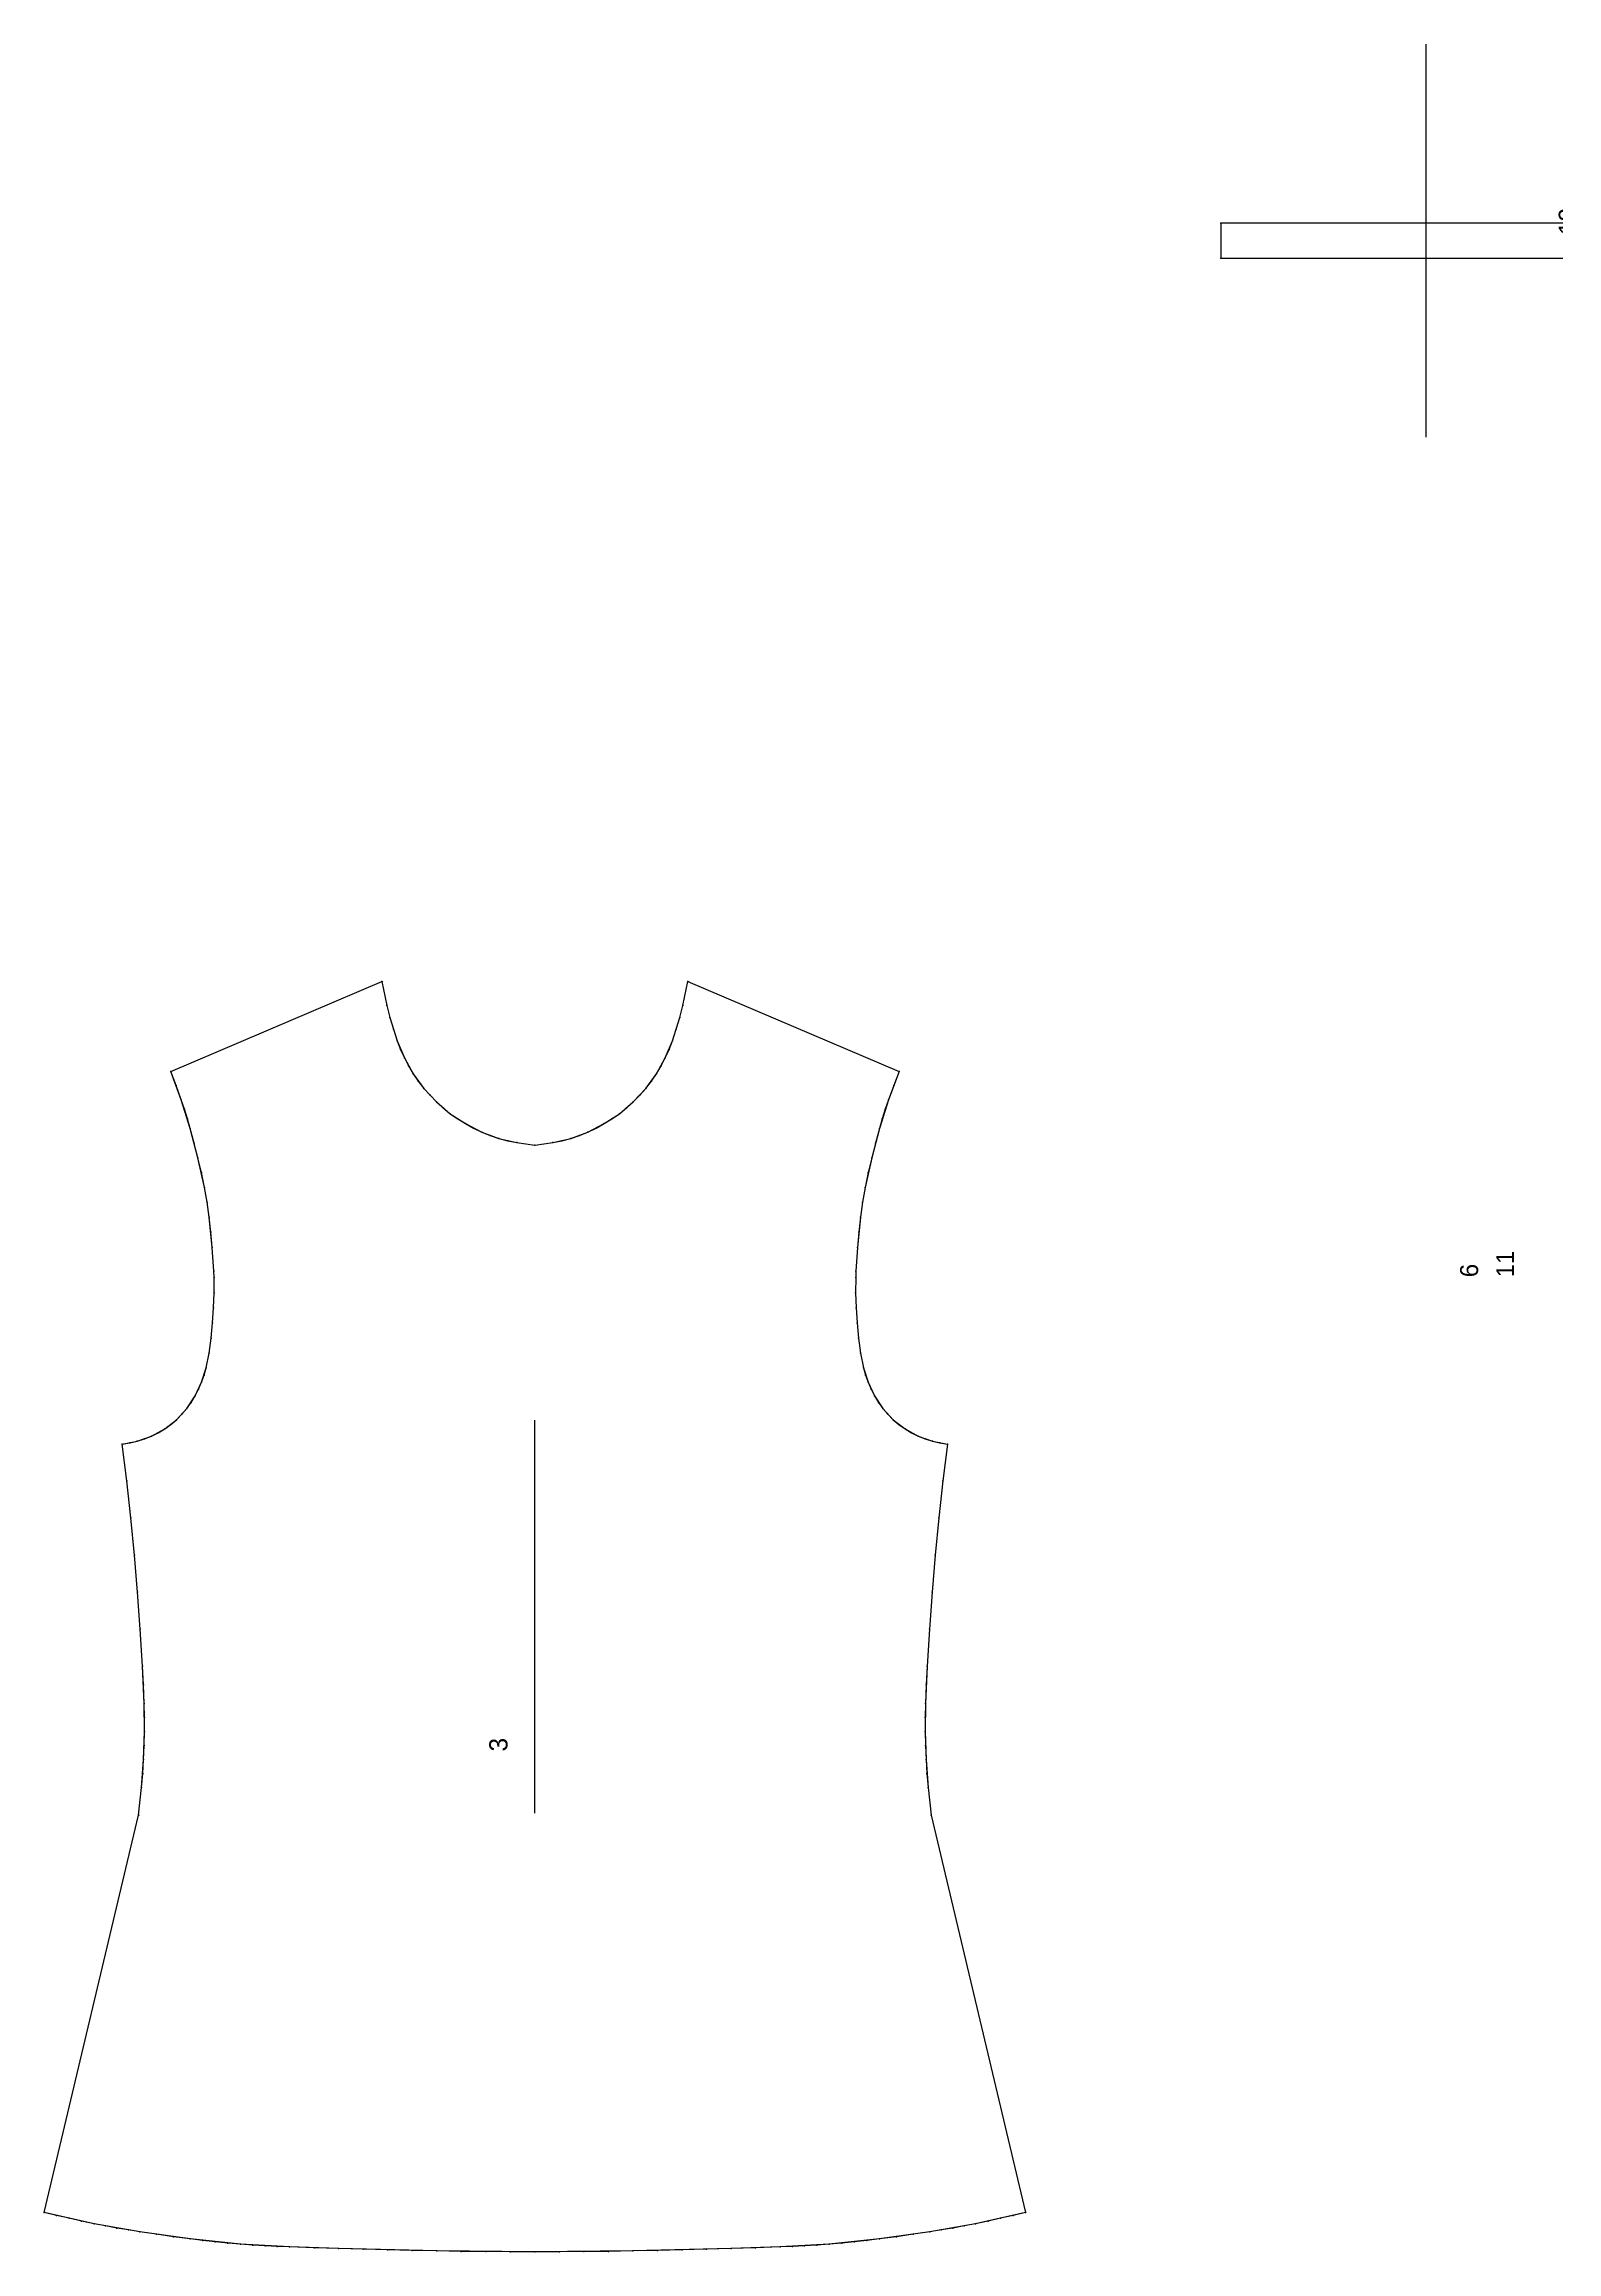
# Model space of a CAD drawing. Extents: x -807 to 1149, y 0 to 1843.
# Drawn here: x -442 to 251, y 831 to 1843 of the extents above; entities that cross this region are included whole.
import ezdxf

# ---------------------------------------------------------------- set-up
doc = ezdxf.new("R2010")
doc.units = 0

# ---------------------------------------------------------------- blocks, each defined once
blk = doc.blocks.new('3_M')
at = {"layer": '1'}
blk.add_lwpolyline([(-217.117203, 1338.342896), (-208.835648, 1339.539307), (-200.697159, 1341.490234), (-192.841812, 1344.364746), (-185.437576, 1348.263916), (-178.415298, 1352.814575), (-172.038361, 1358.229004), (-166.357452, 1364.372925), (-161.387177, 1371.103027), (-157.384369, 1378.450439), (-154.153229, 1386.169556), (-152.342682, 1391.491699), (-150.763092, 1396.884277), (-149.387787, 1402.335327), (-147.117157, 1413.342896), (-50.382721, 1372.182861), (-55.188309, 1359.184082), (-59.371475, 1345.970703), (-62.85817, 1332.558105), (-65.922562, 1319.04126), (-67.114075, 1312.216797), (-68.083069, 1305.356567), (-69.36792, 1291.557129), (-70.110779, 1280.712891), (-70.225342, 1277.723389), (-70.240356, 1270.797241), (-70.012634, 1263.874023), (-69.601547, 1256.955688), (-68.93071, 1250.060547), (-68.035446, 1243.171387), (-66.645004, 1236.394165), (-64.539597, 1229.781494), (-61.640732, 1223.519287), (-57.796677, 1217.747314), (-53.113205, 1212.657593), (-47.636505, 1208.439453), (-41.54776, 1205.142944), (-35.110443, 1202.82666), (-28.229156, 1201.500977), (-30.268036, 1184.577148), (-32.111603, 1167.635498), (-33.763504, 1150.670898), (-35.192825, 1133.690918), (-36.424881, 1116.690186), (-37.466797, 1099.680908), (-38.221497, 1082.650879), (-38.378113, 1069.836426), (-37.991928, 1057.027344), (-37.08812, 1044.243896), (-35.72905, 1031.500977), (7.532242, 849.591797), (-15.374557, 844.353149), (-36.28978, 840.714233), (-59.287582, 837.418335), (-82.388657, 834.985535), (-104.811386, 833.739136), (-127.275742, 833.050659), (-172.189743, 831.88855), (-217.116989, 831.500366), (-262.04425, 831.88855), (-306.958252, 833.050537), (-329.422607, 833.739014), (-351.845337, 834.985352), (-374.946411, 837.418213), (-397.944214, 840.714111), (-418.859436, 844.353027), (-441.766235, 849.591675), (-398.505066, 1031.500854), (-397.145996, 1044.243774), (-396.242188, 1057.027222), (-395.856018, 1069.836304), (-396.012634, 1082.650757), (-396.767456, 1099.680786), (-397.809387, 1116.690308), (-399.041443, 1133.69104), (-400.470764, 1150.671021), (-402.122711, 1167.63562), (-403.966278, 1184.577271), (-406.005157, 1201.501099), (-399.123871, 1202.826782), (-392.686432, 1205.142822), (-386.597687, 1208.439575), (-381.121033, 1212.657349), (-376.437561, 1217.747314), (-372.593506, 1223.519287), (-369.694641, 1229.781494), (-367.589233, 1236.393921), (-366.198792, 1243.171387), (-365.303528, 1250.060547), (-364.632812, 1256.955444), (-364.221741, 1263.874023), (-363.994019, 1270.796997), (-364.009033, 1277.723389), (-364.123596, 1280.712891), (-364.866455, 1291.557129), (-366.151306, 1305.356323), (-367.1203, 1312.216797), (-368.311829, 1319.04126), (-371.376221, 1332.558105), (-374.862915, 1345.970215), (-379.046082, 1359.184082), (-383.851715, 1372.182617), (-287.117157, 1413.342896), (-284.846649, 1402.335327), (-283.471344, 1396.884277), (-281.891754, 1391.491699), (-280.081207, 1386.169556), (-276.850067, 1378.450439), (-272.84726, 1371.103027), (-267.876984, 1364.372925), (-262.196075, 1358.229004), (-255.819107, 1352.814575), (-248.796829, 1348.263916), (-241.392593, 1344.364746), (-233.537247, 1341.490234), (-225.398758, 1339.539307)], close=True, dxfattribs=at)
at = {"layer": '14'}
blk.add_lwpolyline([(-217.117203, 1338.342896), (-208.835648, 1339.539307), (-200.697159, 1341.490234), (-192.841812, 1344.364746), (-185.437576, 1348.263916), (-178.415298, 1352.814575), (-172.038361, 1358.229004), (-166.357452, 1364.372925), (-161.387177, 1371.103027), (-157.384369, 1378.450439), (-154.153229, 1386.169556), (-152.342682, 1391.491699), (-150.763092, 1396.884277), (-149.387787, 1402.335327), (-147.117157, 1413.342896), (-50.382721, 1372.182861), (-55.188309, 1359.184082), (-59.371475, 1345.970703), (-62.85817, 1332.558105), (-65.922562, 1319.04126), (-67.114075, 1312.216797), (-68.083069, 1305.356567), (-69.36792, 1291.557129), (-70.110779, 1280.712891), (-70.225342, 1277.723389), (-70.240356, 1270.797241), (-70.012634, 1263.874023), (-69.601547, 1256.955688), (-68.93071, 1250.060547), (-68.035446, 1243.171387), (-66.645004, 1236.394165), (-64.539597, 1229.781494), (-61.640732, 1223.519287), (-57.796677, 1217.747314), (-53.113205, 1212.657593), (-47.636505, 1208.439453), (-41.54776, 1205.142944), (-35.110443, 1202.82666), (-28.229156, 1201.500977), (-30.268036, 1184.577148), (-32.111603, 1167.635498), (-33.763504, 1150.670898), (-35.192825, 1133.690918), (-36.424881, 1116.690186), (-37.466797, 1099.680908), (-38.221497, 1082.650879), (-38.378113, 1069.836426), (-37.991928, 1057.027344), (-37.08812, 1044.243896), (-35.72905, 1031.500977), (7.532242, 849.591797), (-15.374557, 844.353149), (-36.28978, 840.714233), (-59.287582, 837.418335), (-82.388657, 834.985535), (-104.811386, 833.739136), (-127.275742, 833.050659), (-172.189743, 831.88855), (-217.116989, 831.500366), (-262.04425, 831.88855), (-306.958252, 833.050537), (-329.422607, 833.739014), (-351.845337, 834.985352), (-374.946411, 837.418213), (-397.944214, 840.714111), (-418.859436, 844.353027), (-441.766235, 849.591675), (-398.505066, 1031.500854), (-397.145996, 1044.243774), (-396.242188, 1057.027222), (-395.856018, 1069.836304), (-396.012634, 1082.650757), (-396.767456, 1099.680786), (-397.809387, 1116.690308), (-399.041443, 1133.69104), (-400.470764, 1150.671021), (-402.122711, 1167.63562), (-403.966278, 1184.577271), (-406.005157, 1201.501099), (-399.123871, 1202.826782), (-392.686432, 1205.142822), (-386.597687, 1208.439575), (-381.121033, 1212.657349), (-376.437561, 1217.747314), (-372.593506, 1223.519287), (-369.694641, 1229.781494), (-367.589233, 1236.393921), (-366.198792, 1243.171387), (-365.303528, 1250.060547), (-364.632812, 1256.955444), (-364.221741, 1263.874023), (-363.994019, 1270.796997), (-364.009033, 1277.723389), (-364.123596, 1280.712891), (-364.866455, 1291.557129), (-366.151306, 1305.356323), (-367.1203, 1312.216797), (-368.311829, 1319.04126), (-371.376221, 1332.558105), (-374.862915, 1345.970215), (-379.046082, 1359.184082), (-383.851715, 1372.182617), (-287.117157, 1413.342896), (-284.846649, 1402.335327), (-283.471344, 1396.884277), (-281.891754, 1391.491699), (-280.081207, 1386.169556), (-276.850067, 1378.450439), (-272.84726, 1371.103027), (-267.876984, 1364.372925), (-262.196075, 1358.229004), (-255.819107, 1352.814575), (-248.796829, 1348.263916), (-241.392593, 1344.364746), (-233.537247, 1341.490234), (-225.398758, 1339.539307)], close=True, dxfattribs=at)
at = {"layer": '2'}
for p in [(-287.117157, 1413.342896), (-287.117157, 1413.342896), (-287.117157, 1413.342896), (-147.117157, 1413.342896), (-147.117157, 1413.342896), (-147.117157, 1413.342896), (-383.851715, 1372.182617), (-383.851715, 1372.182617), (-383.851715, 1372.182617), (-50.382721, 1372.182861), (-50.382721, 1372.182861), (-50.382721, 1372.182861), (-217.117203, 1338.342896), (-217.117203, 1338.342896), (-217.117203, 1338.342896), (-406.005157, 1201.501099), (-406.005157, 1201.501099), (-406.005157, 1201.501099), (-28.229156, 1201.500977), (-28.229156, 1201.500977), (-28.229156, 1201.500977), (-398.505066, 1031.500854), (-398.505066, 1031.500854), (-398.505066, 1031.500854), (-35.72905, 1031.500977), (-35.72905, 1031.500977), (-35.72905, 1031.500977), (-441.766235, 849.591675), (-441.766235, 849.591675), (-441.766235, 849.591675), (7.532242, 849.591797), (7.532242, 849.591797), (7.532242, 849.591797), (-217.11705, 831.500366), (-217.116989, 831.500366), (-217.116989, 831.500366)]:
    blk.add_point(p, dxfattribs=at)
at = {"layer": '3'}
for p in [(-284.846649, 1402.335327), (-284.846649, 1402.335327), (-284.846649, 1402.335327), (-283.471344, 1396.884277), (-283.471344, 1396.884277), (-283.471344, 1396.884277), (-150.763092, 1396.884277), (-150.763092, 1396.884277), (-150.763092, 1396.884277), (-149.387787, 1402.335327), (-149.387787, 1402.335327), (-149.387787, 1402.335327), (-281.891754, 1391.491699), (-281.891754, 1391.491699), (-281.891754, 1391.491699), (-280.081207, 1386.169556), (-280.081207, 1386.169556), (-280.081207, 1386.169556), (-154.153229, 1386.169556), (-154.153229, 1386.169556), (-154.153229, 1386.169556), (-152.342682, 1391.491699), (-152.342682, 1391.491699), (-152.342682, 1391.491699), (-278.550964, 1382.275146), (-276.850067, 1378.450439), (-276.850067, 1378.450439), (-276.850067, 1378.450439), (-157.384369, 1378.450439), (-157.384369, 1378.450439), (-157.384369, 1378.450439), (-155.683472, 1382.275269), (-381.403473, 1365.699829), (-274.963501, 1374.712158), (-272.84726, 1371.103027), (-272.84726, 1371.103027), (-272.84726, 1371.103027), (-270.470093, 1367.6604), (-163.764343, 1367.6604), (-161.387177, 1371.103027), (-161.387177, 1371.103027), (-161.387177, 1371.103027), (-159.27092, 1374.712158), (-52.830933, 1365.699951), (-379.046082, 1359.184082), (-379.046082, 1359.184082), (-379.046082, 1359.184082), (-267.876984, 1364.372925), (-267.876984, 1364.372925), (-267.876984, 1364.372925), (-265.11908, 1361.223877), (-262.196075, 1358.229004), (-262.196075, 1358.229004), (-262.196075, 1358.229004), (-259.097473, 1355.414062), (-175.136948, 1355.414062), (-172.038361, 1358.229004), (-172.038361, 1358.229004), (-172.038361, 1358.229004), (-169.115356, 1361.223877), (-166.357452, 1364.372925), (-166.357452, 1364.372925), (-166.357452, 1364.372925), (-55.188309, 1359.184082), (-55.188309, 1359.184082), (-55.188309, 1359.184082), (-377.565704, 1354.806396), (-376.170288, 1350.402344), (-374.862915, 1345.970215), (-374.862915, 1345.970215), (-374.862915, 1345.970215), (-255.819107, 1352.814575), (-255.819107, 1352.814575), (-255.819107, 1352.814575), (-252.368988, 1350.449463), (-248.796829, 1348.263916), (-248.796829, 1348.263916), (-248.796829, 1348.263916), (-245.145401, 1346.212036), (-189.08902, 1346.212036), (-185.437576, 1348.263916), (-185.437576, 1348.263916), (-185.437576, 1348.263916), (-181.865417, 1350.449463), (-178.415298, 1352.814575), (-178.415298, 1352.814575), (-178.415298, 1352.814575), (-59.371475, 1345.970703), (-59.371475, 1345.970703), (-59.371475, 1345.970703), (-58.064148, 1350.402588), (-56.668686, 1354.806641), (-373.059692, 1339.28064), (-241.392593, 1344.364746), (-241.392593, 1344.364746), (-241.392593, 1344.364746), (-237.514801, 1342.798096), (-233.537247, 1341.490234), (-233.537247, 1341.490234), (-233.537247, 1341.490234), (-229.492813, 1340.404053), (-225.398758, 1339.539307), (-225.398758, 1339.539307), (-225.398758, 1339.539307), (-208.835648, 1339.539307), (-208.835648, 1339.539307), (-208.835648, 1339.539307), (-204.741592, 1340.404053), (-200.697159, 1341.490234), (-200.697159, 1341.490234), (-200.697159, 1341.490234), (-196.719604, 1342.798096), (-192.841812, 1344.364746), (-192.841812, 1344.364746), (-192.841812, 1344.364746), (-61.174713, 1339.280884), (-371.376221, 1332.558105), (-371.376221, 1332.558105), (-371.376221, 1332.558105), (-369.761353, 1325.817017), (-64.473068, 1325.817139), (-62.85817, 1332.558105), (-62.85817, 1332.558105), (-62.85817, 1332.558105), (-368.311829, 1319.04126), (-368.311829, 1319.04126), (-368.311829, 1319.04126), (-65.922562, 1319.04126), (-65.922562, 1319.04126), (-65.922562, 1319.04126), (-367.1203, 1312.216797), (-367.1203, 1312.216797), (-367.1203, 1312.216797), (-366.151306, 1305.356323), (-366.151306, 1305.356323), (-366.151306, 1305.356323), (-68.083069, 1305.356567), (-68.083069, 1305.356567), (-68.083069, 1305.356567), (-67.114075, 1312.216797), (-67.114075, 1312.216797), (-67.114075, 1312.216797), (-365.434875, 1298.464722), (-68.7995, 1298.464966), (-364.866455, 1291.557129), (-364.866455, 1291.557129), (-364.866455, 1291.557129), (-69.36792, 1291.557129), (-69.36792, 1291.557129), (-69.36792, 1291.557129), (-364.123596, 1280.712891), (-364.123596, 1280.712891), (-364.123596, 1280.712891), (-364.009033, 1277.723389), (-364.009033, 1277.723389), (-364.009033, 1277.723389), (-70.225342, 1277.723389), (-70.225342, 1277.723389), (-70.225342, 1277.723389), (-70.110779, 1280.712891), (-70.110779, 1280.712891), (-70.110779, 1280.712891), (-363.994019, 1270.796997), (-363.994019, 1270.796997), (-363.994019, 1270.796997), (-70.240356, 1270.797241), (-70.240356, 1270.797241), (-70.240356, 1270.797241), (-364.632812, 1256.955444), (-364.632812, 1256.955444), (-364.632812, 1256.955444), (-364.221741, 1263.874023), (-364.221741, 1263.874023), (-364.221741, 1263.874023), (-70.012634, 1263.874023), (-70.012634, 1263.874023), (-70.012634, 1263.874023), (-69.601547, 1256.955688), (-69.601547, 1256.955688), (-69.601547, 1256.955688), (-365.303528, 1250.060547), (-365.303528, 1250.060547), (-365.303528, 1250.060547), (-68.93071, 1250.060547), (-68.93071, 1250.060547), (-68.93071, 1250.060547), (-367.589233, 1236.393921), (-367.589233, 1236.393921), (-367.589233, 1236.393921), (-366.198792, 1243.171387), (-366.198792, 1243.171387), (-366.198792, 1243.171387), (-68.035446, 1243.171387), (-68.035446, 1243.171387), (-68.035446, 1243.171387), (-66.645004, 1236.394165), (-66.645004, 1236.394165), (-66.645004, 1236.394165), (-371.033722, 1226.598267), (-369.694641, 1229.781494), (-369.694641, 1229.781494), (-369.694641, 1229.781494), (-368.546814, 1233.057861), (-65.687393, 1233.058105), (-64.539597, 1229.781494), (-64.539597, 1229.781494), (-64.539597, 1229.781494), (-63.2005, 1226.598389), (-378.675659, 1215.105713), (-376.437561, 1217.747314), (-376.437561, 1217.747314), (-376.437561, 1217.747314), (-374.401947, 1220.558838), (-372.593506, 1223.519287), (-372.593506, 1223.519287), (-372.593506, 1223.519287), (-61.640732, 1223.519287), (-61.640732, 1223.519287), (-61.640732, 1223.519287), (-59.832291, 1220.55896), (-57.796677, 1217.747314), (-57.796677, 1217.747314), (-57.796677, 1217.747314), (-55.558533, 1215.105957), (-395.860107, 1203.85022), (-392.686432, 1205.142822), (-392.686432, 1205.142822), (-392.686432, 1205.142822), (-389.579224, 1206.677612), (-386.597687, 1208.439575), (-386.597687, 1208.439575), (-386.597687, 1208.439575), (-383.769836, 1210.432495), (-381.121033, 1212.657349), (-381.121033, 1212.657349), (-381.121033, 1212.657349), (-53.113205, 1212.657593), (-53.113205, 1212.657593), (-53.113205, 1212.657593), (-50.464371, 1210.432617), (-47.636505, 1208.439453), (-47.636505, 1208.439453), (-47.636505, 1208.439453), (-44.654953, 1206.677734), (-41.54776, 1205.142944), (-41.54776, 1205.142944), (-41.54776, 1205.142944), (-38.374115, 1203.850342), (-402.543823, 1202.078247), (-399.123871, 1202.826782), (-399.123871, 1202.826782), (-399.123871, 1202.826782), (-35.110443, 1202.82666), (-35.110443, 1202.82666), (-35.110443, 1202.82666), (-31.690521, 1202.078247), (-403.966278, 1184.577271), (-403.966278, 1184.577271), (-403.966278, 1184.577271), (-30.268036, 1184.577148), (-30.268036, 1184.577148), (-30.268036, 1184.577148), (-402.122711, 1167.63562), (-402.122711, 1167.63562), (-402.122711, 1167.63562), (-32.111603, 1167.635498), (-32.111603, 1167.635498), (-32.111603, 1167.635498), (-400.470764, 1150.671021), (-400.470764, 1150.671021), (-400.470764, 1150.671021), (-33.763504, 1150.670898), (-33.763504, 1150.670898), (-33.763504, 1150.670898), (-399.041443, 1133.69104), (-399.041443, 1133.69104), (-399.041443, 1133.69104), (-35.192825, 1133.690918), (-35.192825, 1133.690918), (-35.192825, 1133.690918), (-397.809387, 1116.690308), (-397.809387, 1116.690308), (-397.809387, 1116.690308), (-36.424881, 1116.690186), (-36.424881, 1116.690186), (-36.424881, 1116.690186), (-396.767456, 1099.680786), (-396.767456, 1099.680786), (-396.767456, 1099.680786), (-37.466797, 1099.680908), (-37.466797, 1099.680908), (-37.466797, 1099.680908), (-396.335754, 1091.168213), (-396.012634, 1082.650757), (-396.012634, 1082.650757), (-396.012634, 1082.650757), (-38.221497, 1082.650879), (-38.221497, 1082.650879), (-38.221497, 1082.650879), (-37.898422, 1091.168213), (-395.873962, 1076.244141), (-38.360138, 1076.244263), (-395.98114, 1063.429932), (-395.856018, 1069.836304), (-395.856018, 1069.836304), (-395.856018, 1069.836304), (-38.378113, 1069.836426), (-38.378113, 1069.836426), (-38.378113, 1069.836426), (-38.253006, 1063.430054), (-396.242188, 1057.027222), (-396.242188, 1057.027222), (-396.242188, 1057.027222), (-37.991928, 1057.027344), (-37.991928, 1057.027344), (-37.991928, 1057.027344), (-397.145996, 1044.243774), (-397.145996, 1044.243774), (-397.145996, 1044.243774), (-396.628601, 1050.630615), (-37.605469, 1050.630737), (-37.08812, 1044.243896), (-37.08812, 1044.243896), (-37.08812, 1044.243896), (-436.052979, 848.211426), (-430.335999, 846.85968), (-424.607483, 845.56427), (-418.859436, 844.353027), (-418.859436, 844.353027), (-418.859436, 844.353027), (-413.647949, 843.34845), (-408.423492, 842.418823), (-403.188202, 841.546509), (-397.944214, 840.714111), (-397.944214, 840.714111), (-397.944214, 840.714111), (-390.286652, 839.547119), (-43.947327, 839.54718), (-36.28978, 840.714233), (-36.28978, 840.714233), (-36.28978, 840.714233), (-31.045776, 841.546692), (-25.810486, 842.418945), (-20.586044, 843.348572), (-15.374557, 844.353149), (-15.374557, 844.353149), (-15.374557, 844.353149), (-9.62648, 845.564392), (-3.897964, 846.859802), (1.818985, 848.211548), (-382.62323, 838.443726), (-374.946411, 837.418213), (-374.946411, 837.418213), (-374.946411, 837.418213), (-369.180847, 836.709778), (-363.410095, 836.0625), (-357.632202, 835.484863), (-351.845337, 834.985352), (-351.845337, 834.985352), (-351.845337, 834.985352), (-346.244507, 834.581665), (-340.640869, 834.247559), (-335.033813, 833.970703), (-329.422607, 833.739014), (-329.422607, 833.739014), (-329.422607, 833.739014), (-318.191101, 833.36676), (-306.958252, 833.050537), (-306.958252, 833.050537), (-306.958252, 833.050537), (-295.728363, 832.72998), (-284.50238, 832.413086), (-273.275818, 832.12439), (-262.04425, 831.88855), (-262.04425, 831.88855), (-262.04425, 831.88855), (-250.811508, 831.723145), (-239.581909, 831.616577), (-228.351654, 831.548828), (-205.882324, 831.548828), (-194.652069, 831.616516), (-183.42247, 831.723206), (-172.189743, 831.88855), (-172.189743, 831.88855), (-172.189743, 831.88855), (-160.95816, 832.124451), (-149.731598, 832.413086), (-138.505615, 832.730103), (-127.275742, 833.050659), (-127.275742, 833.050659), (-127.275742, 833.050659), (-116.042885, 833.366882), (-104.811386, 833.739136), (-104.811386, 833.739136), (-104.811386, 833.739136), (-99.200172, 833.970825), (-93.593094, 834.247681), (-87.989471, 834.581848), (-82.388657, 834.985535), (-82.388657, 834.985535), (-82.388657, 834.985535), (-76.601791, 835.485046), (-70.823898, 836.062622), (-65.053131, 836.7099), (-59.287582, 837.418335), (-59.287582, 837.418335), (-59.287582, 837.418335), (-51.610764, 838.443787)]:
    blk.add_point(p, dxfattribs=at)
at = {"layer": '7'}
blk.add_line((-217.116989, 1032.421631), (-217.11702, 1212.421631), dxfattribs=at)
at = {"layer": '8'}
blk.add_lwpolyline([(-217.117203, 1338.342896), (-208.835648, 1339.539307), (-204.741592, 1340.404053), (-200.697159, 1341.490234), (-196.719604, 1342.798096), (-192.841812, 1344.364746), (-189.08902, 1346.212036), (-185.437576, 1348.263916), (-181.865417, 1350.449463), (-178.415298, 1352.814575), (-175.136948, 1355.414062), (-172.038361, 1358.229004), (-169.115356, 1361.223877), (-166.357452, 1364.372925), (-163.764343, 1367.6604), (-161.387177, 1371.103027), (-159.27092, 1374.712158), (-157.384369, 1378.450439), (-155.683472, 1382.275269), (-154.153229, 1386.169556), (-152.342682, 1391.491699), (-150.763092, 1396.884277), (-149.387787, 1402.335327), (-147.117157, 1413.342896), (-50.382721, 1372.182861), (-52.830933, 1365.699951), (-55.188309, 1359.184082), (-56.668686, 1354.806641), (-58.064148, 1350.402588), (-59.371475, 1345.970703), (-61.174713, 1339.280884), (-62.85817, 1332.558105), (-64.473068, 1325.817139), (-65.922562, 1319.04126), (-67.114075, 1312.216797), (-68.083069, 1305.356567), (-68.7995, 1298.464966), (-69.36792, 1291.557129), (-70.110779, 1280.712891), (-70.225342, 1277.723389), (-70.240356, 1270.797241), (-70.012634, 1263.874023), (-69.601547, 1256.955688), (-68.93071, 1250.060547), (-68.035446, 1243.171387), (-66.645004, 1236.394165), (-65.687393, 1233.058105), (-64.539597, 1229.781494), (-63.2005, 1226.598389), (-61.640732, 1223.519287), (-59.832291, 1220.55896), (-57.796677, 1217.747314), (-55.558533, 1215.105957), (-53.113205, 1212.657593), (-50.464371, 1210.432617), (-47.636505, 1208.439453), (-44.654953, 1206.677734), (-41.54776, 1205.142944), (-38.374115, 1203.850342), (-35.110443, 1202.82666), (-31.690521, 1202.078247), (-28.229156, 1201.500977), (-30.268036, 1184.577148), (-32.111603, 1167.635498), (-33.763504, 1150.670898), (-35.192825, 1133.690918), (-36.424881, 1116.690186), (-37.466797, 1099.680908), (-37.898422, 1091.168213), (-38.221497, 1082.650879), (-38.360138, 1076.244263), (-38.378113, 1069.836426), (-38.253006, 1063.430054), (-37.991928, 1057.027344), (-37.605469, 1050.630737), (-37.08812, 1044.243896), (-35.72905, 1031.500977), (7.532242, 849.591797), (1.818985, 848.211548), (-3.897964, 846.859802), (-9.62648, 845.564392), (-15.374557, 844.353149), (-20.586044, 843.348572), (-25.810486, 842.418945), (-31.045776, 841.546692), (-36.28978, 840.714233), (-43.947327, 839.54718), (-51.610764, 838.443787), (-59.287582, 837.418335), (-65.053131, 836.7099), (-70.823898, 836.062622), (-76.601791, 835.485046), (-82.388657, 834.985535), (-87.989471, 834.581848), (-93.593094, 834.247681), (-99.200172, 833.970825), (-104.811386, 833.739136), (-116.042885, 833.366882), (-127.275742, 833.050659), (-138.505615, 832.730103), (-149.731598, 832.413086), (-160.95816, 832.124451), (-172.189743, 831.88855), (-183.42247, 831.723206), (-194.652069, 831.616516), (-205.882324, 831.548828), (-217.11705, 831.500366), (-228.351654, 831.548828), (-239.581909, 831.616577), (-250.811508, 831.723145), (-262.04425, 831.88855), (-273.275818, 832.12439), (-284.50238, 832.413086), (-295.728363, 832.72998), (-306.958252, 833.050537), (-318.191101, 833.36676), (-329.422607, 833.739014), (-335.033813, 833.970703), (-340.640869, 834.247559), (-346.244507, 834.581665), (-351.845337, 834.985352), (-357.632202, 835.484863), (-363.410095, 836.0625), (-369.180847, 836.709778), (-374.946411, 837.418213), (-382.62323, 838.443726), (-390.286652, 839.547119), (-397.944214, 840.714111), (-403.188202, 841.546509), (-408.423492, 842.418823), (-413.647949, 843.34845), (-418.859436, 844.353027), (-424.607483, 845.56427), (-430.335999, 846.85968), (-436.052979, 848.211426), (-441.766235, 849.591675), (-398.505066, 1031.500854), (-397.145996, 1044.243774), (-396.628601, 1050.630615), (-396.242188, 1057.027222), (-395.98114, 1063.429932), (-395.856018, 1069.836304), (-395.873962, 1076.244141), (-396.012634, 1082.650757), (-396.335754, 1091.168213), (-396.767456, 1099.680786), (-397.809387, 1116.690308), (-399.041443, 1133.69104), (-400.470764, 1150.671021), (-402.122711, 1167.63562), (-403.966278, 1184.577271), (-406.005157, 1201.501099), (-402.543823, 1202.078247), (-399.123871, 1202.826782), (-395.860107, 1203.85022), (-392.686432, 1205.142822), (-389.579224, 1206.677612), (-386.597687, 1208.439575), (-383.769836, 1210.432495), (-381.121033, 1212.657349), (-378.675659, 1215.105713), (-376.437561, 1217.747314), (-374.401947, 1220.558838), (-372.593506, 1223.519287), (-371.033722, 1226.598267), (-369.694641, 1229.781494), (-368.546814, 1233.057861), (-367.589233, 1236.393921), (-366.198792, 1243.171387), (-365.303528, 1250.060547), (-364.632812, 1256.955444), (-364.221741, 1263.874023), (-363.994019, 1270.796997), (-364.009033, 1277.723389), (-364.123596, 1280.712891), (-364.866455, 1291.557129), (-365.434875, 1298.464722), (-366.151306, 1305.356323), (-367.1203, 1312.216797), (-368.311829, 1319.04126), (-369.761353, 1325.817017), (-371.376221, 1332.558105), (-373.059692, 1339.28064), (-374.862915, 1345.970215), (-376.170288, 1350.402344), (-377.565704, 1354.806396), (-379.046082, 1359.184082), (-381.403473, 1365.699829), (-383.851715, 1372.182617), (-287.117157, 1413.342896), (-284.846649, 1402.335327), (-283.471344, 1396.884277), (-281.891754, 1391.491699), (-280.081207, 1386.169556), (-278.550964, 1382.275146), (-276.850067, 1378.450439), (-274.963501, 1374.712158), (-272.84726, 1371.103027), (-270.470093, 1367.6604), (-267.876984, 1364.372925), (-265.11908, 1361.223877), (-262.196075, 1358.229004), (-259.097473, 1355.414062), (-255.819107, 1352.814575), (-252.368988, 1350.449463), (-248.796829, 1348.263916), (-245.145401, 1346.212036), (-241.392593, 1344.364746), (-237.514801, 1342.798096), (-233.537247, 1341.490234), (-229.492813, 1340.404053), (-225.398758, 1339.539307)], close=True, dxfattribs=at)
at = {"layer": '84'}
blk.add_lwpolyline([(-208.835648, 1339.539307), (-204.741592, 1340.404053), (-200.697159, 1341.490234), (-196.719604, 1342.798096), (-192.841812, 1344.364746), (-189.08902, 1346.212036), (-185.437576, 1348.263916), (-181.865417, 1350.449463), (-178.415298, 1352.814575), (-175.136948, 1355.414062), (-172.038361, 1358.229004), (-169.115356, 1361.223877), (-166.357452, 1364.372925), (-163.764343, 1367.6604), (-161.387177, 1371.103027), (-159.27092, 1374.712158), (-157.384369, 1378.450439), (-155.683472, 1382.275269), (-154.153229, 1386.169556), (-152.342682, 1391.491699), (-150.763092, 1396.884277), (-149.387787, 1402.335327), (-147.117157, 1413.342896), (-50.382721, 1372.182861), (-52.830933, 1365.699951), (-55.188309, 1359.184082), (-56.668686, 1354.806641), (-58.064148, 1350.402588), (-59.371475, 1345.970703), (-61.174713, 1339.280884), (-62.85817, 1332.558105), (-64.473068, 1325.817139), (-65.922562, 1319.04126), (-67.114075, 1312.216797), (-68.083069, 1305.356567), (-68.7995, 1298.464966), (-69.36792, 1291.557129), (-70.110779, 1280.712891), (-70.225342, 1277.723389), (-70.240356, 1270.797241), (-70.012634, 1263.874023), (-69.601547, 1256.955688), (-68.93071, 1250.060547), (-68.035446, 1243.171387), (-66.645004, 1236.394165), (-65.687393, 1233.058105), (-64.539597, 1229.781494), (-63.2005, 1226.598389), (-61.640732, 1223.519287), (-59.832291, 1220.55896), (-57.796677, 1217.747314), (-55.558533, 1215.105957), (-53.113205, 1212.657593), (-50.464371, 1210.432617), (-47.636505, 1208.439453), (-44.654953, 1206.677734), (-41.54776, 1205.142944), (-38.374115, 1203.850342), (-35.110443, 1202.82666), (-31.690521, 1202.078247), (-28.229156, 1201.500977), (-30.268036, 1184.577148), (-32.111603, 1167.635498), (-33.763504, 1150.670898), (-35.192825, 1133.690918), (-36.424881, 1116.690186), (-37.466797, 1099.680908), (-37.898422, 1091.168213), (-38.221497, 1082.650879), (-38.360138, 1076.244263), (-38.378113, 1069.836426), (-38.253006, 1063.430054), (-37.991928, 1057.027344), (-37.605469, 1050.630737), (-37.08812, 1044.243896), (-35.72905, 1031.500977), (7.532242, 849.591797), (1.818985, 848.211548), (-3.897964, 846.859802), (-9.62648, 845.564392), (-15.374557, 844.353149), (-20.586044, 843.348572), (-25.810486, 842.418945), (-31.045776, 841.546692), (-36.28978, 840.714233), (-43.947327, 839.54718), (-51.610764, 838.443787), (-59.287582, 837.418335), (-65.053131, 836.7099), (-70.823898, 836.062622), (-76.601791, 835.485046), (-82.388657, 834.985535), (-87.989471, 834.581848), (-93.593094, 834.247681), (-99.200172, 833.970825), (-104.811386, 833.739136), (-116.042885, 833.366882), (-127.275742, 833.050659), (-138.505615, 832.730103), (-149.731598, 832.413086), (-160.95816, 832.124451), (-172.189743, 831.88855), (-183.42247, 831.723206), (-194.652069, 831.616516), (-205.882324, 831.548828), (-217.116989, 831.500366), (-228.351654, 831.548828), (-239.581909, 831.616577), (-250.811508, 831.723145), (-262.04425, 831.88855), (-273.275818, 832.12439), (-284.50238, 832.413086), (-295.728363, 832.72998), (-306.958252, 833.050537), (-318.191101, 833.36676), (-329.422607, 833.739014), (-335.033813, 833.970703), (-340.640869, 834.247559), (-346.244507, 834.581665), (-351.845337, 834.985352), (-357.632202, 835.484863), (-363.410095, 836.0625), (-369.180847, 836.709778), (-374.946411, 837.418213), (-382.62323, 838.443726), (-390.286652, 839.547119), (-397.944214, 840.714111), (-403.188202, 841.546509), (-408.423492, 842.418823), (-413.647949, 843.34845), (-418.859436, 844.353027), (-424.607483, 845.56427), (-430.335999, 846.85968), (-436.052979, 848.211426), (-441.766235, 849.591675), (-398.505066, 1031.500854), (-397.145996, 1044.243774), (-396.628601, 1050.630615), (-396.242188, 1057.027222), (-395.98114, 1063.429932), (-395.856018, 1069.836304), (-395.873962, 1076.244141), (-396.012634, 1082.650757), (-396.335754, 1091.168213), (-396.767456, 1099.680786), (-397.809387, 1116.690308), (-399.041443, 1133.69104), (-400.470764, 1150.671021), (-402.122711, 1167.63562), (-403.966278, 1184.577271), (-406.005157, 1201.501099), (-402.543823, 1202.078247), (-399.123871, 1202.826782), (-395.860107, 1203.85022), (-392.686432, 1205.142822), (-389.579224, 1206.677612), (-386.597687, 1208.439575), (-383.769836, 1210.432495), (-381.121033, 1212.657349), (-378.675659, 1215.105713), (-376.437561, 1217.747314), (-374.401947, 1220.558838), (-372.593506, 1223.519287), (-371.033722, 1226.598267), (-369.694641, 1229.781494), (-368.546814, 1233.057861), (-367.589233, 1236.393921), (-366.198792, 1243.171387), (-365.303528, 1250.060547), (-364.632812, 1256.955444), (-364.221741, 1263.874023), (-363.994019, 1270.796997), (-364.009033, 1277.723389), (-364.123596, 1280.712891), (-364.866455, 1291.557129), (-365.434875, 1298.464722), (-366.151306, 1305.356323), (-367.1203, 1312.216797), (-368.311829, 1319.04126), (-369.761353, 1325.817017), (-371.376221, 1332.558105), (-373.059692, 1339.28064), (-374.862915, 1345.970215), (-376.170288, 1350.402344), (-377.565704, 1354.806396), (-379.046082, 1359.184082), (-381.403473, 1365.699829), (-383.851715, 1372.182617), (-287.117157, 1413.342896), (-284.846649, 1402.335327), (-283.471344, 1396.884277), (-281.891754, 1391.491699), (-280.081207, 1386.169556), (-278.550964, 1382.275146), (-276.850067, 1378.450439), (-274.963501, 1374.712158), (-272.84726, 1371.103027), (-270.470093, 1367.6604), (-267.876984, 1364.372925), (-265.11908, 1361.223877), (-262.196075, 1358.229004), (-259.097473, 1355.414062), (-255.819107, 1352.814575), (-252.368988, 1350.449463), (-248.796829, 1348.263916), (-245.145401, 1346.212036), (-241.392593, 1344.364746), (-237.514801, 1342.798096), (-233.537247, 1341.490234), (-229.492813, 1340.404053), (-225.398758, 1339.539307), (-217.117203, 1338.342896)], close=True, dxfattribs=at)
at = {"layer": '85'}
blk.add_lwpolyline([(-208.835648, 1339.539307), (-204.741592, 1340.404053), (-200.697159, 1341.490234), (-196.719604, 1342.798096), (-192.841812, 1344.364746), (-189.08902, 1346.212036), (-185.437576, 1348.263916), (-181.865417, 1350.449463), (-178.415298, 1352.814575), (-175.136948, 1355.414062), (-172.038361, 1358.229004), (-169.115356, 1361.223877), (-166.357452, 1364.372925), (-163.764343, 1367.6604), (-161.387177, 1371.103027), (-159.27092, 1374.712158), (-157.384369, 1378.450439), (-155.683472, 1382.275269), (-154.153229, 1386.169556), (-152.342682, 1391.491699), (-150.763092, 1396.884277), (-149.387787, 1402.335327), (-147.117157, 1413.342896), (-50.382721, 1372.182861), (-52.830933, 1365.699951), (-55.188309, 1359.184082), (-56.668686, 1354.806641), (-58.064148, 1350.402588), (-59.371475, 1345.970703), (-61.174713, 1339.280884), (-62.85817, 1332.558105), (-64.473068, 1325.817139), (-65.922562, 1319.04126), (-67.114075, 1312.216797), (-68.083069, 1305.356567), (-68.7995, 1298.464966), (-69.36792, 1291.557129), (-70.110779, 1280.712891), (-70.225342, 1277.723389), (-70.240356, 1270.797241), (-70.012634, 1263.874023), (-69.601547, 1256.955688), (-68.93071, 1250.060547), (-68.035446, 1243.171387), (-66.645004, 1236.394165), (-65.687393, 1233.058105), (-64.539597, 1229.781494), (-63.2005, 1226.598389), (-61.640732, 1223.519287), (-59.832291, 1220.55896), (-57.796677, 1217.747314), (-55.558533, 1215.105957), (-53.113205, 1212.657593), (-50.464371, 1210.432617), (-47.636505, 1208.439453), (-44.654953, 1206.677734), (-41.54776, 1205.142944), (-38.374115, 1203.850342), (-35.110443, 1202.82666), (-31.690521, 1202.078247), (-28.229156, 1201.500977), (-30.268036, 1184.577148), (-32.111603, 1167.635498), (-33.763504, 1150.670898), (-35.192825, 1133.690918), (-36.424881, 1116.690186), (-37.466797, 1099.680908), (-37.898422, 1091.168213), (-38.221497, 1082.650879), (-38.360138, 1076.244263), (-38.378113, 1069.836426), (-38.253006, 1063.430054), (-37.991928, 1057.027344), (-37.605469, 1050.630737), (-37.08812, 1044.243896), (-35.72905, 1031.500977), (7.532242, 849.591797), (1.818985, 848.211548), (-3.897964, 846.859802), (-9.62648, 845.564392), (-15.374557, 844.353149), (-20.586044, 843.348572), (-25.810486, 842.418945), (-31.045776, 841.546692), (-36.28978, 840.714233), (-43.947327, 839.54718), (-51.610764, 838.443787), (-59.287582, 837.418335), (-65.053131, 836.7099), (-70.823898, 836.062622), (-76.601791, 835.485046), (-82.388657, 834.985535), (-87.989471, 834.581848), (-93.593094, 834.247681), (-99.200172, 833.970825), (-104.811386, 833.739136), (-116.042885, 833.366882), (-127.275742, 833.050659), (-138.505615, 832.730103), (-149.731598, 832.413086), (-160.95816, 832.124451), (-172.189743, 831.88855), (-183.42247, 831.723206), (-194.652069, 831.616516), (-205.882324, 831.548828), (-217.11705, 831.500366), (-228.351654, 831.548828), (-239.581909, 831.616577), (-250.811508, 831.723145), (-262.04425, 831.88855), (-273.275818, 832.12439), (-284.50238, 832.413086), (-295.728363, 832.72998), (-306.958252, 833.050537), (-318.191101, 833.36676), (-329.422607, 833.739014), (-335.033813, 833.970703), (-340.640869, 834.247559), (-346.244507, 834.581665), (-351.845337, 834.985352), (-357.632202, 835.484863), (-363.410095, 836.0625), (-369.180847, 836.709778), (-374.946411, 837.418213), (-382.62323, 838.443726), (-390.286652, 839.547119), (-397.944214, 840.714111), (-403.188202, 841.546509), (-408.423492, 842.418823), (-413.647949, 843.34845), (-418.859436, 844.353027), (-424.607483, 845.56427), (-430.335999, 846.85968), (-436.052979, 848.211426), (-441.766235, 849.591675), (-398.505066, 1031.500854), (-397.145996, 1044.243774), (-396.628601, 1050.630615), (-396.242188, 1057.027222), (-395.98114, 1063.429932), (-395.856018, 1069.836304), (-395.873962, 1076.244141), (-396.012634, 1082.650757), (-396.335754, 1091.168213), (-396.767456, 1099.680786), (-397.809387, 1116.690308), (-399.041443, 1133.69104), (-400.470764, 1150.671021), (-402.122711, 1167.63562), (-403.966278, 1184.577271), (-406.005157, 1201.501099), (-402.543823, 1202.078247), (-399.123871, 1202.826782), (-395.860107, 1203.85022), (-392.686432, 1205.142822), (-389.579224, 1206.677612), (-386.597687, 1208.439575), (-383.769836, 1210.432495), (-381.121033, 1212.657349), (-378.675659, 1215.105713), (-376.437561, 1217.747314), (-374.401947, 1220.558838), (-372.593506, 1223.519287), (-371.033722, 1226.598267), (-369.694641, 1229.781494), (-368.546814, 1233.057861), (-367.589233, 1236.393921), (-366.198792, 1243.171387), (-365.303528, 1250.060547), (-364.632812, 1256.955444), (-364.221741, 1263.874023), (-363.994019, 1270.796997), (-364.009033, 1277.723389), (-364.123596, 1280.712891), (-364.866455, 1291.557129), (-365.434875, 1298.464722), (-366.151306, 1305.356323), (-367.1203, 1312.216797), (-368.311829, 1319.04126), (-369.761353, 1325.817017), (-371.376221, 1332.558105), (-373.059692, 1339.28064), (-374.862915, 1345.970215), (-376.170288, 1350.402344), (-377.565704, 1354.806396), (-379.046082, 1359.184082), (-381.403473, 1365.699829), (-383.851715, 1372.182617), (-287.117157, 1413.342896), (-284.846649, 1402.335327), (-283.471344, 1396.884277), (-281.891754, 1391.491699), (-280.081207, 1386.169556), (-278.550964, 1382.275146), (-276.850067, 1378.450439), (-274.963501, 1374.712158), (-272.84726, 1371.103027), (-270.470093, 1367.6604), (-267.876984, 1364.372925), (-265.11908, 1361.223877), (-262.196075, 1358.229004), (-259.097473, 1355.414062), (-255.819107, 1352.814575), (-252.368988, 1350.449463), (-248.796829, 1348.263916), (-245.145401, 1346.212036), (-241.392593, 1344.364746), (-237.514801, 1342.798096), (-233.537247, 1341.490234), (-229.492813, 1340.404053), (-225.398758, 1339.539307), (-217.117203, 1338.342896)], close=True, dxfattribs=at)
at = {"layer": '87'}
blk.add_lwpolyline([(-208.835648, 1339.539307), (-204.741592, 1340.404053), (-200.697159, 1341.490234), (-196.719604, 1342.798096), (-192.841812, 1344.364746), (-189.08902, 1346.212036), (-185.437576, 1348.263916), (-181.865417, 1350.449463), (-178.415298, 1352.814575), (-175.136948, 1355.414062), (-172.038361, 1358.229004), (-169.115356, 1361.223877), (-166.357452, 1364.372925), (-163.764343, 1367.6604), (-161.387177, 1371.103027), (-159.27092, 1374.712158), (-157.384369, 1378.450439), (-155.683472, 1382.275269), (-154.153229, 1386.169556), (-152.342682, 1391.491699), (-150.763092, 1396.884277), (-149.387787, 1402.335327), (-147.117157, 1413.342896), (-50.382721, 1372.182861), (-52.830933, 1365.699951), (-55.188309, 1359.184082), (-56.668686, 1354.806641), (-58.064148, 1350.402588), (-59.371475, 1345.970703), (-61.174713, 1339.280884), (-62.85817, 1332.558105), (-64.473068, 1325.817139), (-65.922562, 1319.04126), (-67.114075, 1312.216797), (-68.083069, 1305.356567), (-68.7995, 1298.464966), (-69.36792, 1291.557129), (-70.110779, 1280.712891), (-70.225342, 1277.723389), (-70.240356, 1270.797241), (-70.012634, 1263.874023), (-69.601547, 1256.955688), (-68.93071, 1250.060547), (-68.035446, 1243.171387), (-66.645004, 1236.394165), (-65.687393, 1233.058105), (-64.539597, 1229.781494), (-63.2005, 1226.598389), (-61.640732, 1223.519287), (-59.832291, 1220.55896), (-57.796677, 1217.747314), (-55.558533, 1215.105957), (-53.113205, 1212.657593), (-50.464371, 1210.432617), (-47.636505, 1208.439453), (-44.654953, 1206.677734), (-41.54776, 1205.142944), (-38.374115, 1203.850342), (-35.110443, 1202.82666), (-31.690521, 1202.078247), (-28.229156, 1201.500977), (-30.268036, 1184.577148), (-32.111603, 1167.635498), (-33.763504, 1150.670898), (-35.192825, 1133.690918), (-36.424881, 1116.690186), (-37.466797, 1099.680908), (-37.898422, 1091.168213), (-38.221497, 1082.650879), (-38.360138, 1076.244263), (-38.378113, 1069.836426), (-38.253006, 1063.430054), (-37.991928, 1057.027344), (-37.605469, 1050.630737), (-37.08812, 1044.243896), (-35.72905, 1031.500977), (7.532242, 849.591797), (1.818985, 848.211548), (-3.897964, 846.859802), (-9.62648, 845.564392), (-15.374557, 844.353149), (-20.586044, 843.348572), (-25.810486, 842.418945), (-31.045776, 841.546692), (-36.28978, 840.714233), (-43.947327, 839.54718), (-51.610764, 838.443787), (-59.287582, 837.418335), (-65.053131, 836.7099), (-70.823898, 836.062622), (-76.601791, 835.485046), (-82.388657, 834.985535), (-87.989471, 834.581848), (-93.593094, 834.247681), (-99.200172, 833.970825), (-104.811386, 833.739136), (-116.042885, 833.366882), (-127.275742, 833.050659), (-138.505615, 832.730103), (-149.731598, 832.413086), (-160.95816, 832.124451), (-172.189743, 831.88855), (-183.42247, 831.723206), (-194.652069, 831.616516), (-205.882324, 831.548828), (-217.116989, 831.500366), (-228.351654, 831.548828), (-239.581909, 831.616577), (-250.811508, 831.723145), (-262.04425, 831.88855), (-273.275818, 832.12439), (-284.50238, 832.413086), (-295.728363, 832.72998), (-306.958252, 833.050537), (-318.191101, 833.36676), (-329.422607, 833.739014), (-335.033813, 833.970703), (-340.640869, 834.247559), (-346.244507, 834.581665), (-351.845337, 834.985352), (-357.632202, 835.484863), (-363.410095, 836.0625), (-369.180847, 836.709778), (-374.946411, 837.418213), (-382.62323, 838.443726), (-390.286652, 839.547119), (-397.944214, 840.714111), (-403.188202, 841.546509), (-408.423492, 842.418823), (-413.647949, 843.34845), (-418.859436, 844.353027), (-424.607483, 845.56427), (-430.335999, 846.85968), (-436.052979, 848.211426), (-441.766235, 849.591675), (-398.505066, 1031.500854), (-397.145996, 1044.243774), (-396.628601, 1050.630615), (-396.242188, 1057.027222), (-395.98114, 1063.429932), (-395.856018, 1069.836304), (-395.873962, 1076.244141), (-396.012634, 1082.650757), (-396.335754, 1091.168213), (-396.767456, 1099.680786), (-397.809387, 1116.690308), (-399.041443, 1133.69104), (-400.470764, 1150.671021), (-402.122711, 1167.63562), (-403.966278, 1184.577271), (-406.005157, 1201.501099), (-402.543823, 1202.078247), (-399.123871, 1202.826782), (-395.860107, 1203.85022), (-392.686432, 1205.142822), (-389.579224, 1206.677612), (-386.597687, 1208.439575), (-383.769836, 1210.432495), (-381.121033, 1212.657349), (-378.675659, 1215.105713), (-376.437561, 1217.747314), (-374.401947, 1220.558838), (-372.593506, 1223.519287), (-371.033722, 1226.598267), (-369.694641, 1229.781494), (-368.546814, 1233.057861), (-367.589233, 1236.393921), (-366.198792, 1243.171387), (-365.303528, 1250.060547), (-364.632812, 1256.955444), (-364.221741, 1263.874023), (-363.994019, 1270.796997), (-364.009033, 1277.723389), (-364.123596, 1280.712891), (-364.866455, 1291.557129), (-365.434875, 1298.464722), (-366.151306, 1305.356323), (-367.1203, 1312.216797), (-368.311829, 1319.04126), (-369.761353, 1325.817017), (-371.376221, 1332.558105), (-373.059692, 1339.28064), (-374.862915, 1345.970215), (-376.170288, 1350.402344), (-377.565704, 1354.806396), (-379.046082, 1359.184082), (-381.403473, 1365.699829), (-383.851715, 1372.182617), (-287.117157, 1413.342896), (-284.846649, 1402.335327), (-283.471344, 1396.884277), (-281.891754, 1391.491699), (-280.081207, 1386.169556), (-278.550964, 1382.275146), (-276.850067, 1378.450439), (-274.963501, 1374.712158), (-272.84726, 1371.103027), (-270.470093, 1367.6604), (-267.876984, 1364.372925), (-265.11908, 1361.223877), (-262.196075, 1358.229004), (-259.097473, 1355.414062), (-255.819107, 1352.814575), (-252.368988, 1350.449463), (-248.796829, 1348.263916), (-245.145401, 1346.212036), (-241.392593, 1344.364746), (-237.514801, 1342.798096), (-233.537247, 1341.490234), (-229.492813, 1340.404053), (-225.398758, 1339.539307), (-217.117203, 1338.342896)], close=True, dxfattribs=at)
at = {"layer": '1'}
for s, p in [('# 10', (-287.117157, 1413.342896)), ('# 10', (-147.117157, 1413.342896)), ('# 11', (-383.851715, 1372.182617)), ('# 11', (-50.382721, 1372.182861)), ('# 9', (-217.117203, 1338.342896)), ('# 12', (-406.005157, 1201.501099)), ('# 12', (-28.229156, 1201.500977)), ('# 13', (-398.505066, 1031.500854)), ('# 13', (-35.72905, 1031.500977)), ('# 14', (-441.766235, 849.591675)), ('# 14', (7.532242, 849.591797)), ('# 15', (-217.116989, 831.500366))]:
    blk.add_text(s, height=0.25, dxfattribs=at).set_placement(p)
at = {"layer": '14'}
for s, p in [('# 10', (-287.117157, 1413.342896)), ('# 10', (-147.117157, 1413.342896)), ('# 11', (-383.851715, 1372.182617)), ('# 11', (-50.382721, 1372.182861)), ('# 9', (-217.117203, 1338.342896)), ('# 12', (-406.005157, 1201.501099)), ('# 12', (-28.229156, 1201.500977)), ('# 13', (-398.505066, 1031.500854)), ('# 13', (-35.72905, 1031.500977)), ('# 14', (-441.766235, 849.591675)), ('# 14', (7.532242, 849.591797)), ('# 15', (-217.116989, 831.500366))]:
    blk.add_text(s, height=0.25, dxfattribs=at).set_placement(p)
at = {"layer": '15'}
blk.add_text('3', height=8.328125, rotation=90.000023, dxfattribs=at).set_placement((-229.648254, 1060.685669))
blk = doc.blocks.new('6_M')
at = {"layer": '15'}
blk.add_text('6', height=8.25, rotation=90.000008, dxfattribs=at).set_placement((214.748505, 1277.88501))
blk = doc.blocks.new('11_M')
at = {"layer": '15'}
blk.add_text('11', height=8.171875, rotation=90.000008, dxfattribs=at).set_placement((231.218033, 1277.861084))
blk = doc.blocks.new('12_M')
at = {"layer": '1'}
blk.add_lwpolyline([(284.891602, 1760.685547), (97.013733, 1760.685547), (97.013733, 1744.685791), (284.891602, 1744.685669)], close=True, dxfattribs=at)
at = {"layer": '14'}
blk.add_lwpolyline([(284.891602, 1760.685547), (97.013733, 1760.685547), (97.013733, 1744.685791), (284.891602, 1744.685669)], close=True, dxfattribs=at)
at = {"layer": '2'}
for p in [(97.013733, 1760.685547), (97.013733, 1760.685547), (97.013733, 1760.685547), (284.891602, 1760.685547), (284.891602, 1760.685547), (284.891602, 1760.685547), (97.013733, 1744.685791), (97.013733, 1744.685791), (97.013733, 1744.685791), (284.891602, 1744.685669), (284.891602, 1744.685669), (284.891602, 1744.685669)]:
    blk.add_point(p, dxfattribs=at)
at = {"layer": '7'}
blk.add_line((190.952667, 1662.685547), (190.952667, 1842.685547), dxfattribs=at)
at = {"layer": '8'}
blk.add_lwpolyline([(284.891602, 1760.685547), (97.013733, 1760.685547), (97.013733, 1744.685791), (284.891602, 1744.685669)], close=True, dxfattribs=at)
at = {"layer": '84'}
blk.add_lwpolyline([(97.013733, 1760.685547), (97.013733, 1744.685791), (284.891602, 1744.685669), (284.891602, 1760.685547)], close=True, dxfattribs=at)
at = {"layer": '85'}
blk.add_lwpolyline([(97.013733, 1760.685547), (97.013733, 1744.685791), (284.891602, 1744.685669), (284.891602, 1760.685547)], close=True, dxfattribs=at)
at = {"layer": '87'}
blk.add_lwpolyline([(97.013733, 1760.685547), (97.013733, 1744.685791), (284.891602, 1744.685669), (284.891602, 1760.685547)], close=True, dxfattribs=at)
at = {"layer": '1'}
for s, p in [('# 24', (97.013733, 1760.685547)), ('# 23', (97.013733, 1744.685791))]:
    blk.add_text(s, height=0.25, dxfattribs=at).set_placement(p)
at = {"layer": '14'}
for s, p in [('# 24', (97.013733, 1760.685547)), ('# 23', (97.013733, 1744.685791))]:
    blk.add_text(s, height=0.25, dxfattribs=at).set_placement(p)
at = {"layer": '15'}
blk.add_text('12', height=8.203125, rotation=90.000008, dxfattribs=at).set_placement((259.841248, 1755.352295))

msp = doc.modelspace()

# ---------------------------------------------------------------- block references
at = {"layer": '1'}
for name in ['12_M', '3_M', '11_M', '6_M']:
    msp.add_blockref(name, (0, 0), dxfattribs=at)

doc.saveas('drawing.dxf')
